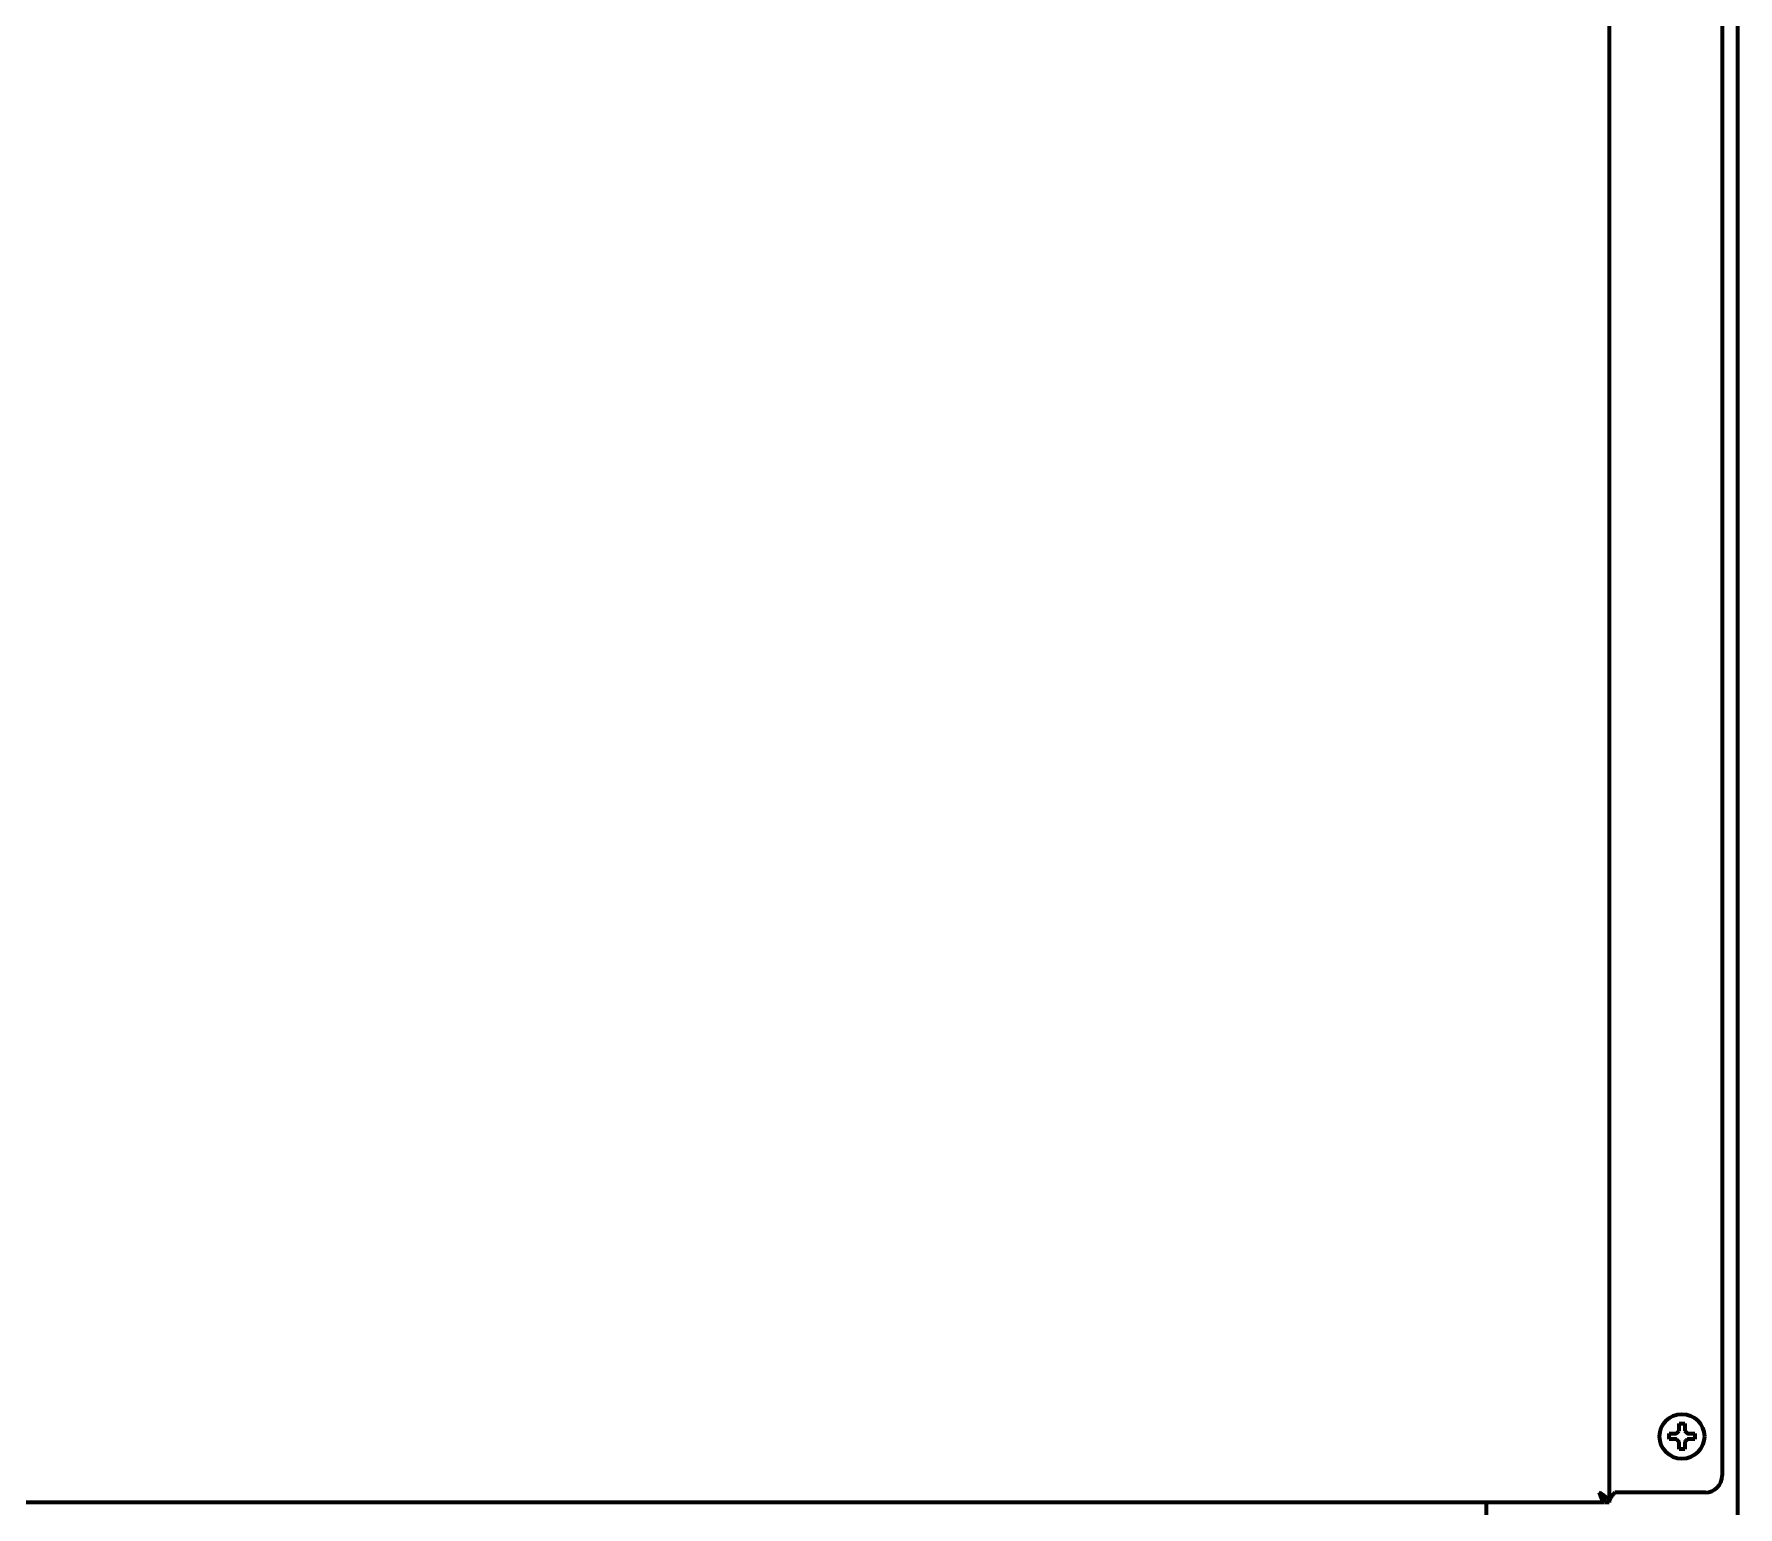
# Model space of a CAD drawing. Header units: inches. Extents: x -3055 to 7244, y 299 to 5591.
# Drawn here: x 6903.1 to 7207.6, y 2166.8 to 2430 of the extents above; entities that cross this region are included whole.
import ezdxf

# ---------------------------------------------------------------- set-up
doc = ezdxf.new("R2010")
doc.units = ezdxf.units.IN

msp = doc.modelspace()

# ---------------------------------------------------------------- linework, layer by layer
at = {"linetype": 'Continuous', "lineweight": 70}
for p, q in [((7207.57, 2146.62), (7207.57, 3798.15)), ((7184.57, 2485.22), (7184.57, 2167.62)), ((7204.77, 2481.12), (7204.77, 2172.42)), ((7195.27, 2179.42), (7195.27, 2179.92)), ((7195.27, 2178.92), (7195.27, 2179.42)), ((7199.87, 2179.92), (7199.87, 2179.42)), ((7199.87, 2179.42), (7199.87, 2178.92)), ((7183.67, 2167.62), (7183.67, 2168.12)), ((7201.77, 2169.42), (7185.57, 2169.42)), ((7183.67, 2167.62), (6339.47, 2167.62)), ((7162.57, 2167.62), (7162.57, 2150.62)), ((7184.57, 2167.62), (7183.77, 2167.62))]:
    msp.add_line(p, q, dxfattribs=at)
msp.add_circle((7197.57, 2179.42), 4, dxfattribs=at)
msp.add_arc((7201.77, 2172.42), 3, 270, 0, dxfattribs=at)
for points in [[(7196.57, 2179.92), (7196.6, 2179.95), (7196.64, 2179.99), (7196.72, 2180.07), (7196.79, 2180.14), (7196.86, 2180.21), (7196.93, 2180.28), (7197, 2180.35), (7197.05, 2180.4), (7197.07, 2180.42)], [(7197.07, 2180.42), (7197.07, 2180.48), (7197.07, 2180.59), (7197.07, 2180.75), (7197.07, 2180.91), (7197.07, 2181.06), (7197.07, 2181.21), (7197.07, 2181.37), (7197.07, 2181.54), (7197.07, 2181.66), (7197.07, 2181.72)], [(7197.07, 2181.72), (7197.24, 2181.72), (7197.57, 2181.72), (7197.91, 2181.72), (7198.07, 2181.72)], [(7198.07, 2180.42), (7198.1, 2180.4), (7198.15, 2180.35), (7198.22, 2180.27), (7198.3, 2180.2), (7198.37, 2180.13), (7198.44, 2180.06), (7198.5, 2179.99), (7198.55, 2179.95), (7198.57, 2179.92)], [(7196.57, 2178.92), (7196.52, 2178.92), (7196.41, 2178.92), (7196.25, 2178.92), (7196.09, 2178.92), (7195.93, 2178.92), (7195.78, 2178.92), (7195.63, 2178.92), (7195.46, 2178.92), (7195.34, 2178.92), (7195.27, 2178.92)], [(7197.07, 2178.42), (7197.05, 2178.45), (7197, 2178.5), (7196.92, 2178.57), (7196.85, 2178.65), (7196.78, 2178.72), (7196.71, 2178.79), (7196.64, 2178.85), (7196.6, 2178.9), (7196.57, 2178.92)], [(7198.57, 2178.92), (7198.55, 2178.9), (7198.5, 2178.85), (7198.43, 2178.78), (7198.36, 2178.71), (7198.29, 2178.64), (7198.22, 2178.57), (7198.14, 2178.49), (7198.1, 2178.45), (7198.07, 2178.42)], [(7198.07, 2178.42), (7198.07, 2178.37), (7198.07, 2178.26), (7198.07, 2178.1), (7198.07, 2177.94), (7198.07, 2177.79), (7198.07, 2177.63), (7198.07, 2177.48), (7198.07, 2177.31), (7198.07, 2177.19), (7198.07, 2177.12)], [(7198.57, 2179.92), (7198.63, 2179.92), (7198.74, 2179.92), (7198.9, 2179.92), (7199.06, 2179.92), (7199.21, 2179.92), (7199.36, 2179.92), (7199.52, 2179.92), (7199.69, 2179.92), (7199.81, 2179.92), (7199.87, 2179.92)], [(7198.07, 2177.12), (7197.91, 2177.12), (7197.57, 2177.12), (7197.24, 2177.12), (7197.07, 2177.12)], [(7182.77, 2169.42), (7182.85, 2169.19), (7183, 2168.72), (7183.22, 2168.12), (7183.45, 2167.72), (7183.6, 2167.62), (7183.67, 2167.62)], [(7184.57, 2167.62), (7184.57, 2167.82), (7184.4, 2168.22), (7183.72, 2168.82), (7183.09, 2169.22), (7182.77, 2169.42)], [(7185.57, 2169.42), (7185.4, 2169.22), (7185.05, 2168.82), (7184.67, 2168.22), (7184.57, 2167.82), (7184.57, 2167.62)]]:
    msp.add_open_spline(points, degree=3, dxfattribs=at)
for points, knots in [([(7198.07, 2181.72), (7198.07, 2181.52), (7198.07, 2181.31), (7198.07, 2180.99), (7198.07, 2180.88), (7198.07, 2180.65), (7198.07, 2180.54), (7198.07, 2180.42)], [0, 0, 0, 0, 0.5, 0.5, 0.75, 0.75, 1, 1, 1, 1]), ([(7195.27, 2179.92), (7195.48, 2179.92), (7195.69, 2179.92), (7196.01, 2179.92), (7196.12, 2179.92), (7196.34, 2179.92), (7196.46, 2179.92), (7196.57, 2179.92)], [0, 0, 0, 0, 0.5, 0.5, 0.75, 0.75, 1, 1, 1, 1]), ([(7197.07, 2177.12), (7197.07, 2177.33), (7197.07, 2177.54), (7197.07, 2177.86), (7197.07, 2177.97), (7197.07, 2178.19), (7197.07, 2178.31), (7197.07, 2178.42)], [0, 0, 0, 0, 0.5, 0.5, 0.75, 0.75, 1, 1, 1, 1]), ([(7199.87, 2178.92), (7199.67, 2178.92), (7199.46, 2178.92), (7199.14, 2178.92), (7199.03, 2178.92), (7198.8, 2178.92), (7198.69, 2178.92), (7198.57, 2178.92)], [0, 0, 0, 0, 0.5, 0.5, 0.75, 0.75, 1, 1, 1, 1]), ([(7183.77, 2167.62), (7183.77, 2167.7), (7183.77, 2167.77), (7183.74, 2167.92), (7183.72, 2168), (7183.67, 2168.15), (7183.64, 2168.22), (7183.57, 2168.37), (7183.53, 2168.45), (7183.43, 2168.6), (7183.38, 2168.67), (7183.27, 2168.82), (7183.22, 2168.9), (7183.1, 2169.05), (7183.03, 2169.12), (7182.9, 2169.27), (7182.84, 2169.35), (7182.77, 2169.42)], [0, 0, 0, 0, 0.125, 0.125, 0.25, 0.25, 0.375, 0.375, 0.5, 0.5, 0.625, 0.625, 0.75, 0.75, 0.875, 0.875, 1, 1, 1, 1]), ([(7182.77, 2169.42), (7182.81, 2169.36), (7182.85, 2169.29), (7182.92, 2169.16), (7182.96, 2169.1), (7183.04, 2168.98), (7183.07, 2168.92), (7183.15, 2168.81), (7183.19, 2168.76), (7183.26, 2168.67), (7183.3, 2168.63), (7183.37, 2168.56), (7183.41, 2168.52), (7183.49, 2168.47), (7183.52, 2168.46), (7183.6, 2168.43), (7183.64, 2168.42), (7183.67, 2168.42)], [0, 0, 0, 0, 0.125, 0.125, 0.25, 0.25, 0.375, 0.375, 0.5, 0.5, 0.625, 0.625, 0.75, 0.75, 0.875, 0.875, 1, 1, 1, 1])]:
    msp.add_open_spline(points, degree=3, knots=knots, dxfattribs=at)

doc.saveas('drawing.dxf')
